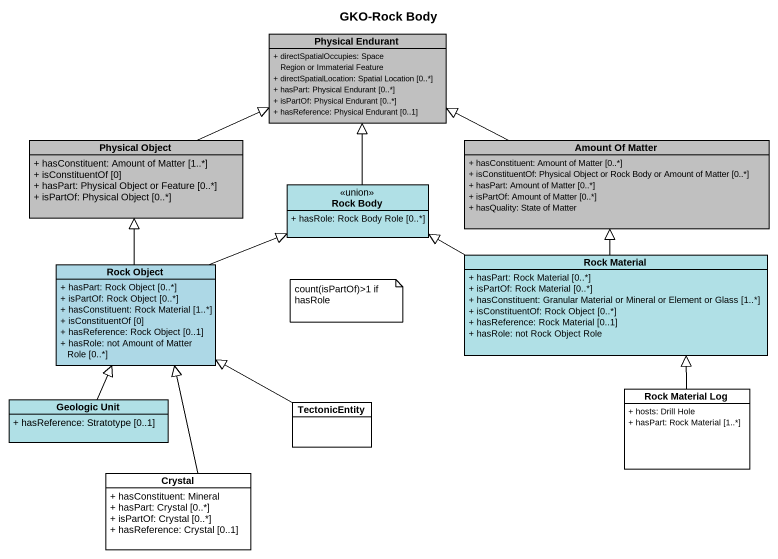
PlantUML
@startuml
title GKO-Rock Body
hide circle
hide empty members
skinparam classAttributeIconSize 0
class "Physical Endurant" as Physical_Endurant #C0C0C0 {
  + directSpatialOccupies: Space Region or Immaterial Feature
  + directSpatialLocation: Spatial Location [0..*]
  + hasPart: Physical Endurant [0..*]
  + isPartOf: Physical Endurant [0..*]
  + hasReference: Physical Endurant [0..1]
}
class "Physical Object" as Physical_Object #C0C0C0 {
  + hasConstituent: Amount of Matter [1..*]
  + isConstituentOf [0]
  + hasPart: Physical Object or Feature [0..*]
  + isPartOf: Physical Object [0..*]
}
class "Amount Of Matter" as Amount_Of_Matter #C0C0C0 {
  + hasConstituent: Amount of Matter [0..*]
  + isConstituentOf: Physical Object or Rock Body or Amount of Matter [0..*]
  + hasPart: Amount of Matter [0..*]
  + isPartOf: Amount of Matter [0..*]
  + hasQuality: State of Matter
}
class "Rock Body" as Rock_Body <<union>> #B0E0E6 {
  + hasRole: Rock Body Role [0..*]
}
class "Rock Object" as Rock_Object #ADD8E6 {
  + hasPart: Rock Object [0..*]
  + isPartOf: Rock Object [0..*]
  + hasConstituent: Rock Material [1..*]
  + isConstituentOf [0]
  + hasReference: Rock Object [0..1]
  + hasRole: not Amount of Matter Role [0..*]
}
class "Rock Material" as Rock_Material #B0E0E6 {
  + hasPart: Rock Material [0..*]
  + isPartOf: Rock Material [0..*]
  + hasConstituent: Granular Material or Mineral or Element or Glass [1..*]
  + isConstituentOf: Rock Object [0..*]
  + hasReference: Rock Material [0..1]
  + hasRole: not Rock Object Role
}
class "Geologic Unit" as Geologic_Unit #B0E0E6 {
  + hasReference: Stratotype [0..1]
}
class TectonicEntity
class "Rock Material Log" as Rock_Material_Log {
  + hosts: Drill Hole
  + hasPart: Rock Material [1..*]
}
class Crystal {
  + hasConstituent: Mineral
  + hasPart: Crystal [0..*]
  + isPartOf: Crystal [0..*]
  + hasReference: Crystal [0..1]
}
Physical_Object -right-|> Physical_Endurant
Amount_Of_Matter -left-|> Physical_Endurant
Rock_Body -up-|> Physical_Endurant
Rock_Object -up-|> Physical_Object
Rock_Object -right-|> Rock_Body
Rock_Material -up-|> Amount_Of_Matter
Rock_Material -left-|> Rock_Body
Geologic_Unit -up-|> Rock_Object
TectonicEntity -left-|> Rock_Object
Rock_Material_Log -up-|> Rock_Material
Crystal -up-|> Rock_Object
note as N1
  count(isPartOf)>1 if hasRole
end note
@enduml
